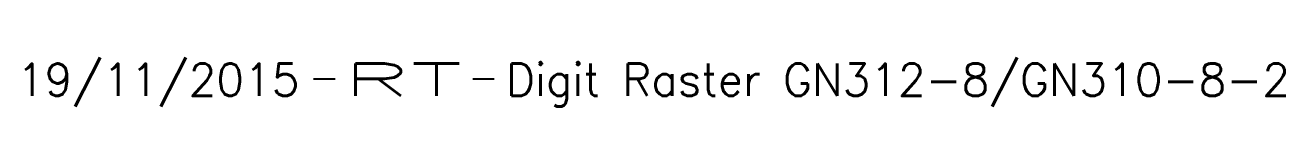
# Model space of a CAD drawing. Header units: millimetres. Extents: x 110037 to 110654, y 124649 to 124944.
# Drawn here: x 110512.95 to 110542.21, y 124760.88 to 124762.03 of the extents above; entities that cross this region are included whole.
import ezdxf
from ezdxf.enums import TextEntityAlignment as Align

# ---------------------------------------------------------------- set-up
doc = ezdxf.new("R2010")
doc.units = ezdxf.units.MM
doc.layers.get('0').update_dxf_attribs({"linetype": 'CONTINUOUS'})
doc.layers.add('P_910', color=7, linetype='CONTINUOUS')
doc.styles.get("Standard").update_dxf_attribs({"font": 'romans.shx', "width": 0.85})

# ---------------------------------------------------------------- blocks, each defined once
blk = doc.blocks.new('GIS_MODF')
at = {"color": 0, "linetype": 'Continuous', "flags": 128}
for points in [[(-2.176, -0.406), (-1.676, -0.406)], [(1.519, -0.406), (2.019, -0.406)]]:
    blk.add_lwpolyline(points, dxfattribs=at)
at = {"color": 0, "linetype": 'Continuous'}
blk.add_attdef('DATE', text='', height=0.75, dxfattribs=at).set_placement((-2.502, -0.798), align=Align.RIGHT)
at = {"color": 0, "linetype": 'Continuous', "width": 3.542583}
blk.add_attdef('USER', text='', height=0.75, dxfattribs=at).set_placement((-1.507, -0.798), (1.276, -0.798), align=Align.FIT)
at = {"color": 0, "linetype": 'Continuous'}
blk.add_attdef('DESC', (2.289, -0.798), '', height=0.75, dxfattribs=at)

msp = doc.modelspace()

# ---------------------------------------------------------------- block references
at = {"layer": 'P_910', "color": 7}
ref = msp.add_blockref('GIS_MODF', (110521.821, 124761.931), dxfattribs=at)
ref.add_attrib('DATE', '19/11/2015', dxfattribs={"layer": '0', "color": 0, "linetype": 'Continuous', "height": 0.75}).set_placement((110519.319, 124761.133), align=Align.RIGHT)
ref.add_attrib('USER', 'RT', dxfattribs={"layer": '0', "color": 0, "linetype": 'Continuous', "height": 0.75, "width": 2.164912}).set_placement((110520.314, 124761.133), (110523.097, 124761.133), align=Align.FIT)
ref.add_attrib('DESC', 'Digit Raster GN312-8/GN310-8-2', (110524.11, 124761.133), dxfattribs={"layer": '0', "color": 0, "linetype": 'Continuous', "height": 0.75})

doc.saveas('drawing.dxf')
